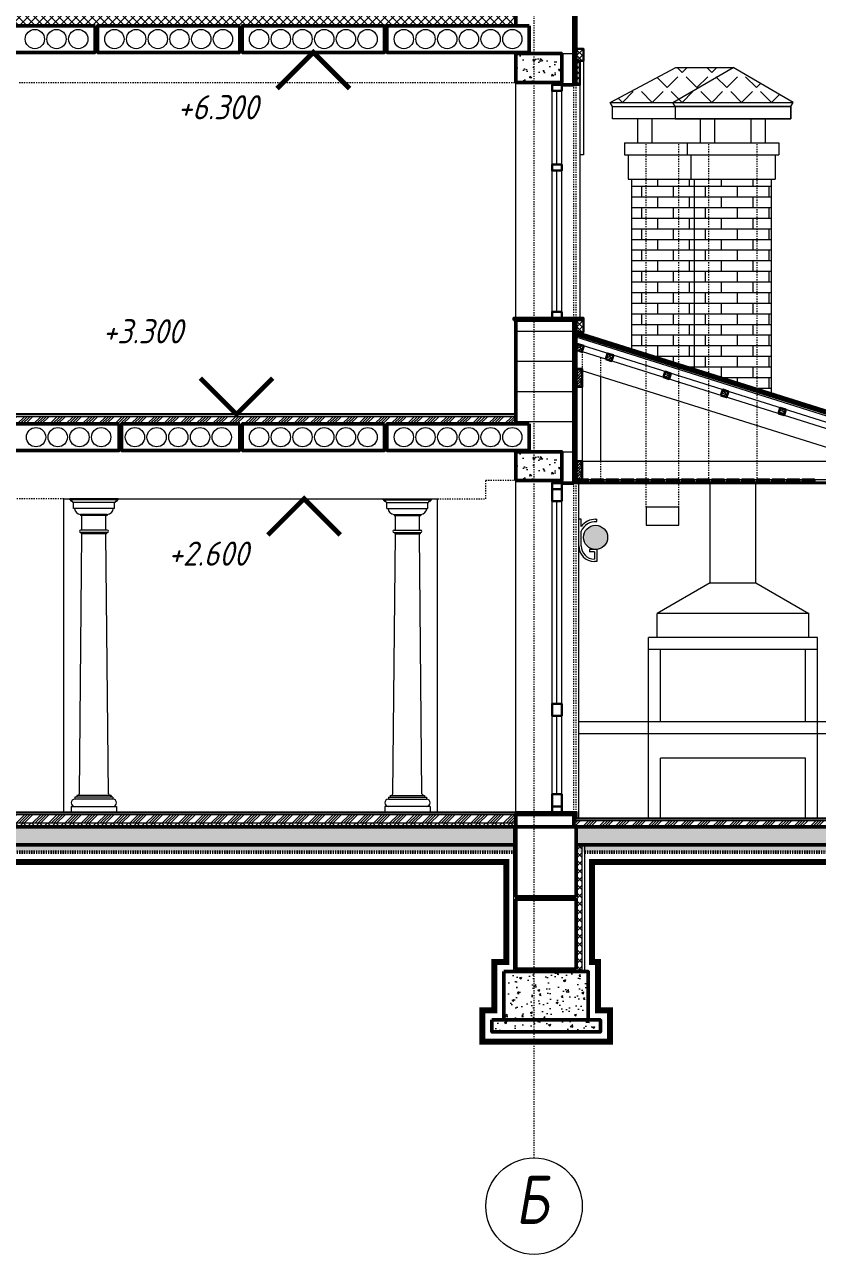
# Model space of a CAD drawing. Header units: millimetres. Extents: x 54 to 1314, y 20 to 614.
# Drawn here: x 1100.2 to 1166, y 118.2 to 220.1 of the extents above; entities that cross this region are included whole.
import ezdxf

# ---------------------------------------------------------------- set-up
doc = ezdxf.new("R2010")
doc.units = ezdxf.units.MM
for name, pattern in [('ACAD_ISO02W100', [15, 12, -3]), ('CENTER2', [1.125, 0.75, -0.125, 0.125, -0.125]), ('DASHED2', [0.375, 0.25, -0.125]), ('HIDDEN', [0.375, 0.25, -0.125])]:
    doc.linetypes.add(name, pattern=pattern)
for name, color, linetype, lineweight in [('A_ПЕРЕГОР', 213, 'Continuous', 40), ('A_СТЕНЫ', 13, 'Continuous', 50), ('A_УТЕП-ЛЬ', 41, 'Continuous', 15), ('A_ФАСАД', 30, 'Continuous', 15), ('А_ВЫСОТН.ОТМЕТКИ', 161, 'Continuous', 20), ('А_ДЕРЕВО', 43, 'Continuous', 30), ('А_КИРПИЧ ОБЛИЦ.', 250, 'Continuous', 30), ('А_КОНСТР.БЕТОН', 6, 'Continuous', 50), ('А_МЕТАЛ.ОГРАЖД.', 102, 'Continuous', 18), ('А_МОНОЛИТНЫЙ Ж.Б.', 5, 'Continuous', 50), ('А_МОНОЛИТНЫЙ Ж.Б. ШТРИХ.', 173, 'Continuous', 5), ('А_НЕВИДИМЫЕ', 8, 'ACAD_ISO02W100', 9), ('А_ОБЛИЦОВКА КАМЕНЬ', 211, 'Continuous', 20), ('А_ОК.ПЕРЕПЛЕТ', 4, 'Continuous', 30), ('А_ОКНА', 4, 'Continuous', 13), ('А_ПЕРВЫЙ ПЛАН', 102, 'Continuous', 15), ('А_ПОЛЫ', 181, 'Continuous', 20), ('А_СТЕНЫ ГАЗОБЕТОН', 5, 'Continuous', 50), ('А_Ц.П.СТЯЖКА ШТРИХ.', 181, 'Continuous', 5), ('А_ШТУКАТУРКА ИНТЕРЪЕР', 7, 'Continuous', 5), ('А_ШТУКАТУРКА ФАСАД', 7, 'Continuous', 15), ('ОСИ', 40, 'CENTER2', 18), ('ШТРИХОВКА', 93, 'Continuous', 9)]:
    doc.layers.add(name, color=color, linetype=linetype, lineweight=lineweight)
doc.styles.add('ROMANS', font='romans.shx', dxfattribs={"width": 0.8, "oblique": 15})

# ---------------------------------------------------------------- blocks, each defined once
blk = doc.blocks.new('фонарь')
at = {"layer": 'A_УТЕП-ЛЬ'}
h = blk.add_hatch(color=256, dxfattribs=at)
h.set_gradient(color1=(121, 173, 175), one_color=1, tint=1, name='SPHERICAL')
h.paths.add_polyline_path([(5073.12, -9659.79, 1), (5071.12, -9659.79, 1)])
at = {"layer": 'А_МЕТАЛ.ОГРАЖД.', "lineweight": 13, "ltscale": 100}
for p, q in [((5070.92, -9658.29), (5070.72, -9658.29)), ((5070.72, -9660.49), (5070.72, -9658.29)), ((5070.92, -9658.89), (5070.92, -9658.29)), ((5072.12, -9658.29), (5072.22, -9658.29)), ((5072.22, -9658.49), (5072.22, -9658.29)), ((5070.92, -9660.49), (5070.92, -9659.29)), ((5071.62, -9660.79), (5071.62, -9660.99)), ((5072.22, -9660.79), (5071.62, -9660.79)), ((5072.02, -9660.99), (5071.62, -9660.99)), ((5072.02, -9660.99), (5072.02, -9661.59)), ((5072.22, -9660.79), (5072.22, -9661.79)), ((5072.22, -9661.79), (5072.02, -9661.79))]:
    blk.add_line(p, q, dxfattribs=at)
for centre, radius, start, end in [((5072.12, -9659.79), 1.5, 90, 143.1301), ((5072.12, -9659.79), 1.3, 85.5883, 157.3801), ((5072.02, -9660.49), 1.3, 180, 270), ((5072.02, -9660.49), 1.1, 180, 270)]:
    blk.add_arc(centre, radius, start, end, dxfattribs=at)
at = {"layer": 'А_ОКНА'}
blk.add_circle((5072.12, -9659.79), 1, dxfattribs=at)

msp = doc.modelspace()

# ---------------------------------------------------------------- hatches: boundary and pattern name
at = {"layer": 'A_УТЕП-ЛЬ', "lineweight": 5}
h = msp.add_hatch(dxfattribs=at)
h.set_pattern_fill('ANSI37', color=256, scale=0.15, style=0)
h.set_pattern_definition([(135, (1180.5741, 220.02), (0.3367596, 0.3367596), []), (45, (1180.5741, 220.02), (0.3367596, -0.3367596), [])])
h.paths.add_polyline_path([(1140.955, 220.02), (1140.955, 222.02), (1023.355, 222.02), (1023.355, 220.02)])
h = msp.add_hatch(dxfattribs=at)
h.set_pattern_fill('ANSI37', color=256, scale=0.1, style=0)
h.set_pattern_definition([(45, (1172.04646, 217.12002), (-0.2245064, 0.2245064), []), (135, (1172.04646, 217.12002), (-0.2245064, -0.2245064), [])])
h.paths.add_polyline_path([(1145.955, 218.12), (1146.555, 218.12), (1146.555, 217.12), (1145.955, 217.12)])
h = msp.add_hatch(dxfattribs=at)
h.set_pattern_fill('ANSI37', color=256, scale=0.1, style=0)
h.set_pattern_definition([(45, (1171.74646, 216.12002), (-0.2245064, 0.2245064), []), (135, (1171.74646, 216.12002), (-0.2245064, -0.2245064), [])])
h.paths.add_polyline_path([(1145.955, 217.12), (1146.255, 217.12), (1146.255, 215.12), (1145.955, 215.12)])
h = msp.add_hatch(dxfattribs=at)
h.set_pattern_fill('ANSI37', color=256, scale=0.1, style=0)
h.set_pattern_definition([(45, (1172.04646, 194.62), (-0.2245064, 0.2245064), []), (135, (1172.04646, 194.62), (-0.2245064, -0.2245064), [])])
h.paths.add_polyline_path([(1145.955, 195.62), (1146.555, 195.62), (1146.555, 194.62), (1145.955, 194.62)])
h = msp.add_hatch(dxfattribs=at)
h.set_pattern_fill('ANSI37', color=256, scale=0.15, style=0)
h.set_pattern_definition([(135, (1180.5741, 153.62), (0.3367596, 0.3367596), []), (45, (1180.5741, 153.62), (0.3367596, -0.3367596), [])])
h.paths.add_polyline_path([(1140.955, 153.62), (1140.955, 153.92), (1023.355, 153.92), (1023.355, 153.62)])
at = {"layer": 'A_УТЕП-ЛЬ', "lineweight": 9}
h = msp.add_hatch(dxfattribs=at)
h.set_pattern_fill('ANSI37', color=256, scale=0.15, style=0)
h.set_pattern_definition([(45, (-3688.94063, 4620.0905), (-0.336759605, 0.336759605), []), (135, (-3688.94063, 4620.0905), (-0.336759605, -0.336759605), [])])
h.paths.add_polyline_path([(1146.455, 152.12), (1145.955, 152.12), (1145.955, 141.62), (1146.455, 141.62)])
at = {"layer": 'А_ДЕРЕВО', "lineweight": 5, "ltscale": 100}
h = msp.add_hatch(dxfattribs=at)
h.set_pattern_fill('ANSI38', color=256, scale=0.05, angle=342.54659, style=0)
h.set_pattern_definition([(27.546586, (672.5703, 282.56049), (-0.07341706, 0.14075332), []), (117.546586, (672.5703, 282.56049), (-0.287587444, 0.208089583), [0.396875, -0.238125])])
h.paths.add_polyline_path([(1146.105, 193.633), (1146.582, 193.483), (1146.432, 193.006), (1145.955, 193.156)])
h = msp.add_hatch(dxfattribs=at)
h.set_pattern_fill('ANSI38', color=256, scale=0.05, angle=342.54659, style=0)
h.set_pattern_definition([(27.546586, (675.02459, 281.78885), (-0.07341706, 0.14075332), []), (117.546586, (675.02459, 281.78885), (-0.287587444, 0.208089583), [0.396875, -0.238125])])
h.paths.add_polyline_path([(1148.559, 192.861), (1149.036, 192.711), (1148.886, 192.234), (1148.409, 192.384)])
h = msp.add_hatch(dxfattribs=at)
h.set_pattern_fill('ANSI38', color=256, scale=0.05, style=0)
h.set_pattern_definition([(45, (1173.6464, 189.58353), (-0.1122532, 0.1122532), []), (135, (1173.6464, 189.58353), (-0.3367596, 0.1122532), [0.396875, -0.238125])])
h.paths.add_polyline_path([(1145.955, 191.584), (1146.455, 191.584), (1146.455, 190.084), (1145.955, 190.084)])
h = msp.add_hatch(dxfattribs=at)
h.set_pattern_fill('ANSI38', color=256, scale=0.05, angle=342.54659, style=0)
h.set_pattern_definition([(27.546586, (670.14399, 280.70268), (-0.07341706, 0.14075332), []), (117.546586, (670.14399, 280.70268), (-0.287587444, 0.208089583), [0.396875, -0.238125])])
h.paths.add_polyline_path([(1153.329, 191.362), (1153.806, 191.212), (1153.656, 190.735), (1153.179, 190.885)])
h = msp.add_hatch(dxfattribs=at)
h.set_pattern_fill('ANSI38', color=256, scale=0.05, angle=342.54659, style=0)
h.set_pattern_definition([(27.546586, (684.5642, 278.78954), (-0.07341706, 0.14075332), []), (117.546586, (684.5642, 278.78954), (-0.287587444, 0.208089583), [0.396875, -0.238125])])
h.paths.add_polyline_path([(1158.099, 189.862), (1158.576, 189.712), (1158.426, 189.235), (1157.949, 189.385)])
h = msp.add_hatch(dxfattribs=at)
h.set_pattern_fill('ANSI38', color=256, scale=0.05, angle=342.54659, style=0)
h.set_pattern_definition([(27.546586, (679.6836, 277.70338), (-0.07341706, 0.14075332), []), (117.546586, (679.6836, 277.70338), (-0.287587444, 0.208089583), [0.396875, -0.238125])])
h.paths.add_polyline_path([(1162.869, 188.362), (1163.346, 188.212), (1163.196, 187.735), (1162.719, 187.885)])
h = msp.add_hatch(dxfattribs=at)
h.set_pattern_fill('ANSI38', color=256, scale=0.05, style=0)
h.set_pattern_definition([(45, (1173.6464, 181.92001), (-0.1122532, 0.1122532), []), (135, (1173.6464, 181.92001), (-0.3367596, 0.1122532), [0.396875, -0.238125])])
h.paths.add_polyline_path([(1145.955, 183.92), (1146.455, 183.92), (1146.455, 182.42), (1145.955, 182.42)])
h = msp.add_hatch(dxfattribs=at)
h.set_pattern_fill('ANSI38', color=256, scale=0.05, style=0)
h.set_pattern_definition([(45, (1139.24986, 138.27001), (-0.1122532, 0.1122532), []), (135, (1139.24986, 138.27001), (-0.3367596, 0.1122532), [0.396875, -0.238125])])
h.paths.add_polyline_path([(1146.955, 182.42), (1145.955, 182.42), (1145.955, 182.22), (1146.955, 182.22)])
h = msp.add_hatch(dxfattribs=at)
h.set_pattern_fill('ANSI38', color=256, scale=0.05, style=0)
h.set_pattern_definition([(45, (1140.4999, 138.27001), (-0.1122532, 0.1122532), []), (135, (1140.4999, 138.27001), (-0.3367596, 0.1122532), [0.396875, -0.238125])])
h.paths.add_polyline_path([(1148.205, 182.42), (1147.205, 182.42), (1147.205, 182.22), (1148.205, 182.22)])
h = msp.add_hatch(dxfattribs=at)
h.set_pattern_fill('ANSI38', color=256, scale=0.05, style=0)
h.set_pattern_definition([(45, (1139.24986, 138.27001), (-0.1122532, 0.1122532), []), (135, (1139.24986, 138.27001), (-0.3367596, 0.1122532), [0.396875, -0.238125])])
h.paths.add_polyline_path([(1149.455, 182.42), (1148.455, 182.42), (1148.455, 182.22), (1149.455, 182.22)])
h = msp.add_hatch(dxfattribs=at)
h.set_pattern_fill('ANSI38', color=256, scale=0.05, style=0)
h.set_pattern_definition([(45, (1137.99981, 138.27001), (-0.1122532, 0.1122532), []), (135, (1137.99981, 138.27001), (-0.3367596, 0.1122532), [0.396875, -0.238125])])
h.paths.add_polyline_path([(1150.705, 182.42), (1149.705, 182.42), (1149.705, 182.22), (1150.705, 182.22)])
h = msp.add_hatch(dxfattribs=at)
h.set_pattern_fill('ANSI38', color=256, scale=0.05, style=0)
h.set_pattern_definition([(45, (1136.74977, 138.27001), (-0.1122532, 0.1122532), []), (135, (1136.74977, 138.27001), (-0.3367596, 0.1122532), [0.396875, -0.238125])])
h.paths.add_polyline_path([(1151.955, 182.42), (1150.955, 182.42), (1150.955, 182.22), (1151.955, 182.22)])
h = msp.add_hatch(dxfattribs=at)
h.set_pattern_fill('ANSI38', color=256, scale=0.05, style=0)
h.set_pattern_definition([(45, (1135.49972, 138.27001), (-0.1122532, 0.1122532), []), (135, (1135.49972, 138.27001), (-0.3367596, 0.1122532), [0.396875, -0.238125])])
h.paths.add_polyline_path([(1153.205, 182.42), (1152.205, 182.42), (1152.205, 182.22), (1153.205, 182.22)])
h = msp.add_hatch(dxfattribs=at)
h.set_pattern_fill('ANSI38', color=256, scale=0.05, style=0)
h.set_pattern_definition([(45, (1134.24968, 138.27001), (-0.1122532, 0.1122532), []), (135, (1134.24968, 138.27001), (-0.3367596, 0.1122532), [0.396875, -0.238125])])
h.paths.add_polyline_path([(1154.455, 182.42), (1153.455, 182.42), (1153.455, 182.22), (1154.455, 182.22)])
h = msp.add_hatch(dxfattribs=at)
h.set_pattern_fill('ANSI38', color=256, scale=0.05, style=0)
h.set_pattern_definition([(45, (1132.99964, 138.27001), (-0.1122532, 0.1122532), []), (135, (1132.99964, 138.27001), (-0.3367596, 0.1122532), [0.396875, -0.238125])])
h.paths.add_polyline_path([(1155.705, 182.42), (1154.705, 182.42), (1154.705, 182.22), (1155.705, 182.22)])
h = msp.add_hatch(dxfattribs=at)
h.set_pattern_fill('ANSI38', color=256, scale=0.05, style=0)
h.set_pattern_definition([(45, (1131.7496, 138.27001), (-0.1122532, 0.1122532), []), (135, (1131.7496, 138.27001), (-0.3367596, 0.1122532), [0.396875, -0.238125])])
h.paths.add_polyline_path([(1156.956, 182.42), (1155.956, 182.42), (1155.956, 182.22), (1156.956, 182.22)])
h = msp.add_hatch(dxfattribs=at)
h.set_pattern_fill('ANSI38', color=256, scale=0.05, style=0)
h.set_pattern_definition([(45, (1130.49955, 138.27001), (-0.1122532, 0.1122532), []), (135, (1130.49955, 138.27001), (-0.3367596, 0.1122532), [0.396875, -0.238125])])
h.paths.add_polyline_path([(1158.206, 182.42), (1157.206, 182.42), (1157.206, 182.22), (1158.206, 182.22)])
h = msp.add_hatch(dxfattribs=at)
h.set_pattern_fill('ANSI38', color=256, scale=0.05, style=0)
h.set_pattern_definition([(45, (1129.2495, 138.27001), (-0.1122532, 0.1122532), []), (135, (1129.2495, 138.27001), (-0.3367596, 0.1122532), [0.396875, -0.238125])])
h.paths.add_polyline_path([(1159.456, 182.42), (1158.456, 182.42), (1158.456, 182.22), (1159.456, 182.22)])
h = msp.add_hatch(dxfattribs=at)
h.set_pattern_fill('ANSI38', color=256, scale=0.05, style=0)
h.set_pattern_definition([(45, (1127.99946, 138.27001), (-0.1122532, 0.1122532), []), (135, (1127.99946, 138.27001), (-0.3367596, 0.1122532), [0.396875, -0.238125])])
h.paths.add_polyline_path([(1160.706, 182.42), (1159.706, 182.42), (1159.706, 182.22), (1160.706, 182.22)])
h = msp.add_hatch(dxfattribs=at)
h.set_pattern_fill('ANSI38', color=256, scale=0.05, style=0)
h.set_pattern_definition([(45, (1126.74942, 138.27001), (-0.1122532, 0.1122532), []), (135, (1126.74942, 138.27001), (-0.3367596, 0.1122532), [0.396875, -0.238125])])
h.paths.add_polyline_path([(1161.956, 182.42), (1160.956, 182.42), (1160.956, 182.22), (1161.956, 182.22)])
h = msp.add_hatch(dxfattribs=at)
h.set_pattern_fill('ANSI38', color=256, scale=0.05, style=0)
h.set_pattern_definition([(45, (1125.49938, 138.27001), (-0.1122532, 0.1122532), []), (135, (1125.49938, 138.27001), (-0.3367596, 0.1122532), [0.396875, -0.238125])])
h.paths.add_polyline_path([(1163.206, 182.42), (1162.206, 182.42), (1162.206, 182.22), (1163.206, 182.22)])
h = msp.add_hatch(dxfattribs=at)
h.set_pattern_fill('ANSI38', color=256, scale=0.05, style=0)
h.set_pattern_definition([(45, (1124.24933, 138.27001), (-0.1122532, 0.1122532), []), (135, (1124.24933, 138.27001), (-0.3367596, 0.1122532), [0.396875, -0.238125])])
h.paths.add_polyline_path([(1164.456, 182.42), (1163.456, 182.42), (1163.456, 182.22), (1164.456, 182.22)])
h = msp.add_hatch(dxfattribs=at)
h.set_pattern_fill('ANSI38', color=256, scale=0.05, style=0)
h.set_pattern_definition([(45, (1122.99929, 138.27001), (-0.1122532, 0.1122532), []), (135, (1122.99929, 138.27001), (-0.3367596, 0.1122532), [0.396875, -0.238125])])
h.paths.add_polyline_path([(1165.706, 182.42), (1164.706, 182.42), (1164.706, 182.22), (1165.706, 182.22)])
at = {"layer": 'А_КИРПИЧ ОБЛИЦ.', "lineweight": 9}
h = msp.add_hatch(dxfattribs=at)
h.set_pattern_fill('AR-BRSTD', color=41, scale=0.013, style=0)
h.set_pattern_definition([(0, (-265.8296, 190.871), (0, 0.8806434), []), (90, (-265.8296, 190.871), (-1.3208, 0.8806434), [0.8806434, -0.8806434])])
h.paths.add_polyline_path([(1150.555, 193.174), (1162.155, 189.527), (1162.155, 207.32), (1150.555, 207.32)])
at = {"layer": 'А_МОНОЛИТНЫЙ Ж.Б. ШТРИХ.', "ltscale": 100}
h = msp.add_hatch(dxfattribs=at)
h.set_pattern_fill('AR-CONC', color=256, scale=0.01)
h.set_pattern_definition([(130, (1145.5551, 214.12), (-1.82185, -0.1594), [0.1905, -2.0955]), (185, (1145.5551, 214.12), (0.3524, 1.91057), [0.1524, -1.6764]), (79.55, (1145.4033, 214.1067), (-1.4694, 1.75117), [0.1619, -1.7809]), (133.816, (1145.5551, 214.628), (-2.7108, -0.4204), [0.28575, -3.14325]), (83.364, (1145.3292, 214.593), (-2.374, 2.4743), [0.24285, -2.67135]), (188.816, (1145.5551, 214.628), (-2.374, 2.4743), [0.2286, -2.5146]), (159, (1145.3011, 214.501), (-1.51615, -1.02266), [0.1905, -2.0955]), (214, (1145.3011, 214.501), (-0.618, 1.8419), [0.1524, -1.6764]), (108.55, (1145.1748, 214.4158), (-2.13416, 0.8192), [0.1619, -1.7809]), (142.5, (1145.55515, 214.12), (-0.030886, 0.84555), [0, -1.65608, 0, -1.7018, 0, -1.68275]), (172.5, (1145.55515, 214.12), (-0.6682, 1.0018), [0, -0.97028, 0, -1.61798, 0, -0.64135]), (212.5, (1146.1216, 214.12), (-1.355906, -0.05729), [0, -0.635, 0, -1.9812, 0, -2.6289]), (222.5, (1146.3756, 214.12), (-1.4813, 0.25426), [0, -0.8255, 0, -1.31572, 0, -1.8669])])
h.paths.add_polyline_path([(1140.955, 215.32), (1140.955, 217.72), (1144.755, 217.72), (1144.755, 215.32)])
h = msp.add_hatch(dxfattribs=at)
h.set_pattern_fill('AR-CONC', color=256, scale=0.01)
h.set_pattern_definition([(130, (1145.5551, 181.12), (-1.82185, -0.1594), [0.1905, -2.0955]), (185, (1145.5551, 181.12), (0.3524, 1.91057), [0.1524, -1.6764]), (79.55, (1145.4033, 181.1067), (-1.4694, 1.75117), [0.1619, -1.7809]), (133.816, (1145.5551, 181.628), (-2.7108, -0.4204), [0.28575, -3.14325]), (83.364, (1145.3292, 181.593), (-2.374, 2.4743), [0.24285, -2.67135]), (188.816, (1145.5551, 181.628), (-2.374, 2.4743), [0.2286, -2.5146]), (159, (1145.3011, 181.501), (-1.51615, -1.02266), [0.1905, -2.0955]), (214, (1145.3011, 181.501), (-0.618, 1.8419), [0.1524, -1.6764]), (108.55, (1145.1748, 181.4158), (-2.13416, 0.8192), [0.1619, -1.7809]), (142.5, (1145.55515, 181.12), (-0.030886, 0.84555), [0, -1.65608, 0, -1.7018, 0, -1.68275]), (172.5, (1145.55515, 181.12), (-0.6682, 1.0018), [0, -0.97028, 0, -1.61798, 0, -0.64135]), (212.5, (1146.1216, 181.12), (-1.355906, -0.05729), [0, -0.635, 0, -1.9812, 0, -2.6289]), (222.5, (1146.3756, 181.12), (-1.4813, 0.25426), [0, -0.8255, 0, -1.31572, 0, -1.8669])])
h.paths.add_polyline_path([(1140.955, 182.32), (1140.955, 184.72), (1144.755, 184.72), (1144.755, 182.32)])
h = msp.add_hatch(dxfattribs=at)
h.set_pattern_fill('AR-CONC', color=256, scale=0.01)
h.set_pattern_definition([(130, (1027.9551, 150.02), (-1.821847, -0.15939), [0.1905, -2.0955]), (185, (1027.9551, 150.02), (0.352428, 1.910566), [0.1524, -1.6764]), (79.549, (1027.8033, 150.0067), (-1.469425, 1.751167), [0.1619, -1.7809]), (133.8158, (1027.9551, 150.528), (-2.71079, -0.420423), [0.28575, -3.14325]), (83.3644, (1027.7292, 150.493), (-2.37404, 2.474256), [0.24285, -2.67135]), (188.816, (1027.9551, 150.528), (-2.374046, 2.47425), [0.2286, -2.5146]), (159, (1027.7011, 150.401), (-1.516149, -1.022655), [0.1905, -2.0955]), (214, (1027.7011, 150.401), (-0.61802, 1.84188), [0.1524, -1.6764]), (108.5486, (1027.5748, 150.3158), (-2.134165, 0.819229), [0.1619, -1.7809]), (142.5, (1027.95515, 150.02), (-0.030886, 0.8455504), [0, -1.65608, 0, -1.7018, 0, -1.68275]), (172.5, (1027.95515, 150.02), (-0.6681966, 1.001806), [0, -0.97028, 0, -1.61798, 0, -0.64135]), (212.5, (1028.5216, 150.02), (-1.355906, -0.0572874), [0, -0.635, 0, -1.9812, 0, -2.6289]), (222.5, (1028.7756, 150.02), (-1.481292, 0.254265), [0, -0.8255, 0, -1.31572, 0, -1.8669])])
h.paths.add_polyline_path([(1023.355, 151.52), (1023.355, 153.62), (1140.955, 153.62), (1140.955, 151.52)])
h = msp.add_hatch(dxfattribs=at)
h.set_pattern_fill('AR-CONC', color=256, scale=0.01)
h.set_pattern_definition([(130, (1188.9529, 147.52), (-1.821847, -0.15939), [0.1905, -2.0955]), (185, (1188.953, 147.52), (0.35243, 1.91057), [0.1524, -1.6764]), (79.549, (1188.8011, 147.5067), (-1.469425, 1.75117), [0.1619, -1.7809]), (133.816, (1188.953, 148.028), (-2.71079, -0.42042), [0.28575, -3.14325]), (83.3644, (1188.727, 147.993), (-2.37404, 2.47426), [0.24285, -2.67135]), (188.816, (1188.953, 148.028), (-2.37405, 2.47425), [0.2286, -2.5146]), (159, (1188.6989, 147.901), (-1.51615, -1.022655), [0.1905, -2.0955]), (214, (1188.699, 147.901), (-0.61802, 1.84188), [0.1524, -1.6764]), (108.5486, (1188.5726, 147.8158), (-2.134165, 0.81923), [0.1619, -1.7809]), (142.5, (1188.9529, 147.52), (-0.030886, 0.84555), [0, -1.65608, 0, -1.7018, 0, -1.68275]), (172.5, (1188.9529, 147.52), (-0.668197, 1.001806), [0, -0.97028, 0, -1.61798, 0, -0.64135]), (212.5, (1189.51934, 147.52), (-1.355906, -0.057287), [0, -0.635, 0, -1.9812, 0, -2.6289]), (222.5, (1189.7733, 147.52), (-1.481292, 0.254265), [0, -0.8255, 0, -1.31572, 0, -1.8669])])
h.paths.add_polyline_path([(1173.955, 153.62), (1173.955, 152.12), (1179.753, 152.12), (1184.753, 149.62), (1184.753, 146.12), (1187.753, 146.12), (1187.753, 151.12), (1184.753, 151.12), (1184.753, 152.62), (1181.753, 152.62), (1181.753, 153.62)])
h.paths.add_polyline_path([(1169.955, 151.52), (1169.955, 153.62), (1145.955, 153.62), (1145.955, 151.52)])
at = {"layer": 'А_МОНОЛИТНЫЙ Ж.Б. ШТРИХ.'}
h = msp.add_hatch(dxfattribs=at)
h.set_pattern_fill('AR-CONC,I', color=256, scale=0.01, style=0)
h.set_pattern_definition([(50, (-5933.4748, 10807.8207), (1.82184669, -0.15939086), [0.1905, -2.0955]), (355, (-5933.4748, 10807.8207), (-0.35243421, 1.91056845), [0.1524, -1.67640584]), (100.451445, (-5933.323, 10807.8074), (1.46941247, 1.75117752), [0.1619001, -1.78090245]), (46.1842, (-5933.4748, 10808.3287), (2.7107904, -0.42042328), [0.28575, -3.14325]), (96.635558, (-5933.2489, 10808.2936), (2.37404134, 2.47426125), [0.24285023, -2.6713561]), (351.18415, (-5933.4748, 10808.3287), (2.37404134, 2.47426125), [0.2285997, -2.5145973]), (21, (-5933.2208, 10808.2017), (1.51614391, -1.02265198), [0.1905, -2.0955]), (326, (-5933.2208, 10808.2017), (0.61802028, 1.84187966), [0.1524, -1.6764]), (71.451445, (-5933.0944, 10808.1165), (2.1341642, 0.8192277), [0.1619001, -1.78089938]), (37.5, (-5933.47476, 10807.8207), (0.030886033, 0.84555039), [0, -1.65608, 0, -1.7018, 0, -1.68275]), (7.5, (-5933.4748, 10807.8207), (0.668196625, 1.00180575), [0, -0.97028, 0, -1.61798, 0, -0.64135]), (327.5, (-5934.0412, 10807.8207), (1.35590595, -0.05728744), [0, -0.635, 0, -1.9812, 0, -2.6289]), (317.5, (-5934.2952, 10807.8207), (1.48129181, 0.25426491), [0, -0.8255, 0, -1.31572, 0, -1.8669])])
h.paths.add_polyline_path([(1146.955, 137.62), (1146.955, 141.62), (1139.955, 141.62), (1139.955, 137.62)])
h.paths.add_polyline_path([(1138.955, 137.62), (1138.955, 136.62), (1147.955, 136.62), (1147.955, 137.62)])
at = {"layer": 'А_Ц.П.СТЯЖКА ШТРИХ.', "ltscale": 100}
h = msp.add_hatch(dxfattribs=at)
h.set_pattern_fill('ANSI34,_O', color=256, scale=0.05)
h.set_pattern_definition([(45, (635.9132, 1007.0643), (-0.6735192, 0.6735192), []), (45, (636.1377, 1007.0643), (-0.6735192, 0.6735192), []), (45, (636.3623, 1007.0643), (-0.6735192, 0.6735192), []), (45, (636.5868, 1007.0643), (-0.6735192, 0.6735192), [])])
h.paths.add_polyline_path([(1140.955, 187.02), (1140.955, 187.62), (1023.355, 187.62), (1023.355, 187.02)])
h = msp.add_hatch(dxfattribs=at)
h.set_pattern_fill('ANSI34,_O', color=256, scale=0.05)
h.set_pattern_definition([(45, (635.9132, 974.0643), (-0.6735192, 0.6735192), []), (45, (636.1377, 974.0643), (-0.6735192, 0.6735192), []), (45, (636.3622, 974.0643), (-0.6735192, 0.6735192), []), (45, (636.5868, 974.0643), (-0.6735192, 0.6735192), [])])
h.paths.add_polyline_path([(1140.955, 153.92), (1140.955, 154.62), (1023.355, 154.62), (1023.355, 153.92)])
h = msp.add_hatch(dxfattribs=at)
h.set_pattern_fill('ANSI34,_O', color=256, scale=0.05)
h.set_pattern_definition([(45, (758.3132, 973.7643), (-0.6735192, 0.6735192), []), (45, (758.5377, 973.7643), (-0.6735192, 0.6735192), []), (45, (758.7623, 973.7643), (-0.6735192, 0.6735192), []), (45, (758.9868, 973.7643), (-0.6735192, 0.6735192), [])])
h.paths.add_polyline_path([(1181.753, 153.62), (1181.753, 154.12), (1145.755, 154.12), (1145.755, 153.62)])
at = {"layer": 'ШТРИХОВКА', "lineweight": 5, "ltscale": 100}
h = msp.add_hatch(dxfattribs=at)
h.set_pattern_fill('ANGLE', color=30, scale=0.25, angle=45, style=0)
h.set_pattern_definition([(45, (-275.154, 213.665), (-1.2347852, 1.2347852), [1.27, -0.47625]), (135, (-275.154, 213.665), (-1.2347852, -1.2347852), [1.27, -0.47625])])
h.paths.add_polyline_path([(1158.955, 216.551), (1154.227, 216.551), (1148.756, 213.665), (1163.954, 213.665)])

# ---------------------------------------------------------------- linework, layer by layer
at = {"layer": 'A_ПЕРЕГОР'}
for p, q in [((1145.955, 182.12), (1145.955, 195.62)), ((1178.254, 184.465), (1145.955, 194.62)), ((1178.153, 184.289), (1145.955, 194.412))]:
    msp.add_line(p, q, dxfattribs=at)
for points in [[(1145.755, 215.12), (1145.955, 215.12), (1145.955, 231.532), (1145.755, 231.532)], [(1145.955, 154.62), (1140.955, 154.62), (1140.955, 154.82), (1145.955, 154.82)], [(1145.76, 154.32), (1145.955, 154.32), (1145.955, 154.62), (1145.76, 154.62)]]:
    msp.add_lwpolyline(points, close=True, dxfattribs=at)
at = {"layer": 'A_СТЕНЫ', "ltscale": 100, "const_width": 0.5}
msp.add_lwpolyline([(1169.155, 150.72), (1147.255, 150.72), (1147.255, 142.42), (1147.755, 142.42), (1147.755, 138.42), (1148.755, 138.42), (1148.755, 135.82), (1138.155, 135.82), (1138.155, 138.42), (1139.155, 138.42), (1139.155, 142.42), (1140.155, 142.42), (1140.155, 150.72), (1024.155, 150.72)], dxfattribs=at)
at = {"layer": 'A_УТЕП-ЛЬ', "lineweight": 9}
msp.add_line((1140.955, 153.92), (1023.355, 153.92), dxfattribs=at)
at = {"layer": 'A_УТЕП-ЛЬ', "linetype": 'DASHED2', "ltscale": 0.005, "const_width": 0.1}
msp.add_lwpolyline([(1146.655, 152.12), (1146.655, 141.72), (1140.755, 141.72), (1140.755, 153.62)], dxfattribs=at)
at = {"layer": 'A_УТЕП-ЛЬ', "lineweight": 9}
msp.add_lwpolyline([(1146.455, 141.62), (1146.455, 152.12)], dxfattribs=at)
at = {"layer": 'A_ФАСАД'}
for p, q in [((1150.555, 193.174), (1150.555, 207.32)), ((1155.755, 191.539), (1155.755, 207.32)), ((1162.155, 189.527), (1162.155, 207.32))]:
    msp.add_line(p, q, dxfattribs=at)
at = {"layer": 'А_ВЫСОТН.ОТМЕТКИ'}
for points in [[(1111.294, 211.391, 0, 0, 0), (1124.155, 211.391, 0, 0, 0), (1124.155, 217.82, 0.4, 0.4, 0), (1127.155, 214.82, 0.4, 0.4, 0), (1124.155, 217.82, 0.4, 0.4, 0), (1121.155, 214.82, 0.4, 0.4, 0)], [(1104.918, 192.82, 0, 0, 0), (1117.779, 192.82, 0, 0, 0), (1117.779, 187.82, 0.4, 0.4, 0), (1120.779, 190.82, 0.4, 0.4, 0), (1117.779, 187.82, 0.4, 0.4, 0), (1114.779, 190.82, 0.4, 0.4, 0)], [(1110.517, 174.391, 0, 0, 0), (1123.379, 174.391, 0, 0, 0), (1123.379, 180.82, 0.4, 0.4, 0), (1126.379, 177.82, 0.4, 0.4, 0), (1123.379, 180.82, 0.4, 0.4, 0), (1120.379, 177.82, 0.4, 0.4, 0)]]:
    msp.add_lwpolyline(points, format="xyseb", dxfattribs=at)
at = {"layer": 'А_ДЕРЕВО', "lineweight": 15, "ltscale": 100}
msp.add_line((1178.055, 184.112), (1145.955, 194.204), dxfattribs=at)
at = {"layer": 'А_ДЕРЕВО', "ltscale": 100}
for points in [[(1145.955, 193.156), (1146.432, 193.006), (1146.582, 193.483), (1146.105, 193.633)], [(1148.409, 192.384), (1148.886, 192.234), (1149.036, 192.711), (1148.559, 192.861)], [(1145.955, 191.584), (1146.455, 191.584), (1146.455, 190.084), (1145.955, 190.084)], [(1153.179, 190.885), (1153.656, 190.735), (1153.806, 191.212), (1153.329, 191.362)], [(1157.949, 189.385), (1158.426, 189.235), (1158.576, 189.712), (1158.099, 189.862)], [(1162.719, 187.885), (1163.196, 187.735), (1163.346, 188.212), (1162.869, 188.362)], [(1145.955, 183.92), (1146.455, 183.92), (1146.455, 182.42), (1145.955, 182.42)], [(1146.955, 182.22), (1145.955, 182.22), (1145.955, 182.42), (1146.955, 182.42)], [(1148.205, 182.22), (1147.205, 182.22), (1147.205, 182.42), (1148.205, 182.42)], [(1149.455, 182.22), (1148.455, 182.22), (1148.455, 182.42), (1149.455, 182.42)], [(1150.705, 182.22), (1149.705, 182.22), (1149.705, 182.42), (1150.705, 182.42)], [(1151.955, 182.22), (1150.955, 182.22), (1150.955, 182.42), (1151.955, 182.42)], [(1153.205, 182.22), (1152.205, 182.22), (1152.205, 182.42), (1153.205, 182.42)], [(1154.455, 182.22), (1153.455, 182.22), (1153.455, 182.42), (1154.455, 182.42)], [(1155.705, 182.22), (1154.705, 182.22), (1154.705, 182.42), (1155.705, 182.42)], [(1156.956, 182.22), (1155.956, 182.22), (1155.956, 182.42), (1156.956, 182.42)], [(1158.206, 182.22), (1157.206, 182.22), (1157.206, 182.42), (1158.206, 182.42)], [(1159.456, 182.22), (1158.456, 182.22), (1158.456, 182.42), (1159.456, 182.42)], [(1160.706, 182.22), (1159.706, 182.22), (1159.706, 182.42), (1160.706, 182.42)], [(1161.956, 182.22), (1160.956, 182.22), (1160.956, 182.42), (1161.956, 182.42)], [(1163.206, 182.22), (1162.206, 182.22), (1162.206, 182.42), (1163.206, 182.42)], [(1164.456, 182.22), (1163.456, 182.22), (1163.456, 182.42), (1164.456, 182.42)], [(1165.706, 182.22), (1164.706, 182.22), (1164.706, 182.42), (1165.706, 182.42)]]:
    msp.add_lwpolyline(points, close=True, dxfattribs=at)
at = {"layer": 'А_КИРПИЧ ОБЛИЦ.', "lineweight": 15}
for p, q in [((1151.055, 210.32), (1151.055, 212.32)), ((1152.255, 210.32), (1152.255, 212.32)), ((1156.255, 210.32), (1156.255, 212.32)), ((1157.455, 210.32), (1157.455, 212.32)), ((1160.455, 210.32), (1160.455, 212.32)), ((1161.655, 210.32), (1161.655, 212.32))]:
    msp.add_line(p, q, dxfattribs=at)
at = {"layer": 'А_КИРПИЧ ОБЛИЦ.', "color": 7}
for points in [[(1145.955, 217.12), (1146.555, 217.12), (1146.555, 218.12), (1145.955, 218.12)], [(1145.955, 215.12), (1146.255, 215.12), (1146.255, 217.12), (1145.955, 217.12)], [(1145.955, 194.62), (1146.555, 194.62), (1146.555, 195.62), (1145.955, 195.62)]]:
    msp.add_lwpolyline(points, close=True, dxfattribs=at)
at = {"layer": 'А_КОНСТР.БЕТОН', "color": 1, "ltscale": 5}
for p, q in [((1140.955, 153.62), (1023.355, 153.62)), ((1169.955, 153.62), (1145.955, 153.62)), ((1140.955, 152.12), (1023.355, 152.12)), ((1169.955, 152.12), (1145.955, 152.12))]:
    msp.add_line(p, q, dxfattribs=at)
at = {"layer": 'А_КОНСТР.БЕТОН', "color": 1, "linetype": 'HIDDEN', "ltscale": 0.01}
for p, q in [((1023.355, 151.52), (1140.955, 151.52)), ((1146.655, 151.52), (1169.955, 151.52))]:
    msp.add_line(p, q, dxfattribs=at)
at = {"layer": 'А_КОНСТР.БЕТОН', "ltscale": 5}
for points in [[(1106.055, 220.02), (1094.255, 220.02), (1094.255, 217.82), (1106.055, 217.82)], [(1118.055, 220.02), (1106.255, 220.02), (1106.255, 217.82), (1118.055, 217.82)], [(1130.055, 220.02), (1118.255, 220.02), (1118.255, 217.82), (1130.055, 217.82)], [(1142.055, 220.02), (1130.255, 220.02), (1130.255, 217.82), (1142.055, 217.82)], [(1108.055, 187.02), (1098.255, 187.02), (1098.255, 184.82), (1108.055, 184.82)], [(1118.055, 187.02), (1108.255, 187.02), (1108.255, 184.82), (1118.055, 184.82)], [(1130.055, 187.02), (1118.255, 187.02), (1118.255, 184.82), (1130.055, 184.82)], [(1142.055, 187.02), (1130.255, 187.02), (1130.255, 184.82), (1142.055, 184.82)], [(1145.955, 147.82), (1140.955, 147.82), (1140.955, 153.62), (1145.955, 153.62)], [(1145.955, 141.82), (1140.955, 141.82), (1140.955, 147.62), (1145.955, 147.62)]]:
    msp.add_lwpolyline(points, close=True, dxfattribs=at)
at = {"layer": 'А_КОНСТР.БЕТОН', "color": 1, "ltscale": 5}
for points in [[(1140.955, 215.32), (1144.755, 215.32), (1144.755, 217.72), (1140.955, 217.72)], [(1140.955, 182.32), (1144.755, 182.32), (1144.755, 184.72), (1140.955, 184.72)]]:
    msp.add_lwpolyline(points, close=True, dxfattribs=at)
at = {"layer": 'А_КОНСТР.БЕТОН', "lineweight": 15, "ltscale": 5}
for centre in [(1101.055, 218.92), (1102.855, 218.92), (1104.655, 218.92), (1107.655, 218.92), (1109.455, 218.92), (1111.255, 218.92), (1113.055, 218.92), (1114.855, 218.92), (1116.655, 218.92), (1119.655, 218.92), (1121.455, 218.92), (1123.255, 218.92), (1125.055, 218.92), (1126.855, 218.92), (1128.655, 218.92), (1131.655, 218.92), (1133.455, 218.92), (1135.255, 218.92), (1137.055, 218.92), (1138.855, 218.92), (1140.655, 218.92), (1101.155, 185.92), (1102.955, 185.92), (1104.755, 185.92), (1106.555, 185.92), (1109.355, 185.92), (1111.155, 185.92), (1112.955, 185.92), (1114.755, 185.92), (1116.555, 185.92), (1119.655, 185.92), (1121.455, 185.92), (1123.255, 185.92), (1125.055, 185.92), (1126.855, 185.92), (1128.655, 185.92), (1131.655, 185.92), (1133.455, 185.92), (1135.255, 185.92), (1137.055, 185.92), (1138.855, 185.92), (1140.655, 185.92)]:
    msp.add_circle(centre, 0.8, dxfattribs=at)
at = {"layer": 'А_МОНОЛИТНЫЙ Ж.Б.', "ltscale": 5}
for points in [[(1139.955, 141.62), (1146.955, 141.62), (1146.955, 137.62), (1139.955, 137.62)], [(1138.955, 137.62), (1147.955, 137.62), (1147.955, 136.62), (1138.955, 136.62)]]:
    msp.add_lwpolyline(points, close=True, dxfattribs=at)
at = {"layer": 'А_НЕВИДИМЫЕ', "ltscale": 0.0001}
for p, q in [((1099.755, 215.32), (1140.955, 215.32)), ((1145.755, 195.82), (1145.755, 215.12)), ((1145.955, 195.82), (1145.955, 215.12)), ((1151.755, 180.12), (1151.755, 210.32)), ((1154.455, 180.12), (1154.455, 210.32)), ((1156.955, 182.12), (1156.955, 210.32)), ((1160.955, 182.12), (1160.955, 210.32)), ((1146.455, 192.999), (1146.455, 191.426)), ((1147.955, 192.527), (1147.955, 190.955)), ((1147.955, 183.92), (1147.955, 182.42)), ((1140.955, 182.32), (1138.455, 182.32)), ((1138.455, 180.82), (1138.455, 182.32)), ((1145.755, 154.82), (1145.755, 182.12)), ((1145.955, 154.82), (1145.955, 182.12)), ((1103.455, 180.82), (1099.455, 180.82)), ((1134.455, 180.82), (1138.455, 180.82))]:
    msp.add_line(p, q, dxfattribs=at)
at = {"layer": 'А_НЕВИДИМЫЕ', "color": 2, "ltscale": 0.0001}
msp.add_line((1140.955, 154.82), (1023.355, 154.82), dxfattribs=at)
at = {"layer": 'А_ОБЛИЦОВКА КАМЕНЬ', "lineweight": 30}
for points in [[(1140.755, 195.62), (1143.955, 195.62), (1143.955, 195.82), (1140.755, 195.82)], [(1144.755, 195.62), (1146.555, 195.62), (1146.555, 195.82), (1144.755, 195.82)]]:
    msp.add_lwpolyline(points, close=True, dxfattribs=at)
at = {"layer": 'А_ОК.ПЕРЕПЛЕТ'}
for points in [[(1144.755, 215.12), (1143.955, 215.12), (1143.955, 214.62), (1144.755, 214.62)], [(1144.755, 208.52), (1143.955, 208.52), (1143.955, 208.02), (1144.755, 208.02)], [(1144.755, 196.32), (1143.955, 196.32), (1143.955, 195.82), (1144.755, 195.82)], [(1143.955, 181.62), (1144.755, 181.62), (1144.755, 182.12), (1143.955, 182.12)], [(1143.955, 180.62), (1144.755, 180.62), (1144.755, 181.62), (1143.955, 181.62)], [(1143.955, 162.82), (1144.755, 162.82), (1144.755, 163.82), (1143.955, 163.82)], [(1143.955, 155.32), (1144.755, 155.32), (1144.755, 156.32), (1143.955, 156.32)], [(1143.955, 154.82), (1144.755, 154.82), (1144.755, 155.32), (1143.955, 155.32)]]:
    msp.add_lwpolyline(points, close=True, dxfattribs=at)
at = {"layer": 'А_ОКНА'}
for p, q in [((1143.955, 195.82), (1143.955, 215.32)), ((1144.755, 195.82), (1144.755, 215.32)), ((1144.355, 208.52), (1144.355, 214.62)), ((1144.355, 196.32), (1144.355, 208.02)), ((1144.355, 195.82), (1144.355, 195.82)), ((1143.955, 154.62), (1143.955, 182.32)), ((1144.755, 154.62), (1144.755, 182.32)), ((1144.355, 163.82), (1144.355, 180.62)), ((1144.355, 156.32), (1144.355, 162.82))]:
    msp.add_line(p, q, dxfattribs=at)
at = {"layer": 'А_ПЕРВЫЙ ПЛАН', "ltscale": 100}
for p, q in [((1140.955, 195.82), (1140.955, 217.82)), ((1148.756, 213.665), (1154.227, 216.551)), ((1153.956, 213.665), (1158.955, 216.551)), ((1154.227, 216.551), (1158.955, 216.551)), ((1163.954, 213.665), (1158.955, 216.551)), ((1148.756, 213.665), (1163.954, 213.665)), ((1148.955, 213.32), (1148.756, 213.665)), ((1154.155, 213.32), (1153.956, 213.665)), ((1163.755, 213.32), (1163.954, 213.665)), ((1177.655, 183.713), (1145.955, 193.68)), ((1177.655, 183.189), (1145.955, 193.156)), ((1175.101, 182.42), (1146.455, 191.426)), ((1146.455, 191.426), (1146.455, 183.92)), ((1147.955, 190.955), (1147.955, 183.92)), ((1140.955, 154.82), (1140.955, 184.82)), ((1145.955, 183.92), (1170.33, 183.92)), ((1145.955, 182.42), (1177.655, 182.42)), ((1157.055, 173.86), (1157.055, 182.12)), ((1160.855, 173.86), (1160.855, 182.12)), ((1103.455, 154.82), (1103.455, 180.82)), ((1103.455, 180.82), (1134.455, 180.82)), ((1134.455, 154.82), (1134.455, 180.82)), ((1157.055, 173.86), (1152.655, 171.32)), ((1157.055, 173.86), (1160.855, 173.86)), ((1160.855, 173.86), (1165.255, 171.32)), ((1165.255, 171.32), (1152.655, 171.32)), ((1152.655, 169.32), (1152.655, 171.32)), ((1165.255, 169.32), (1165.255, 171.32)), ((1165.955, 169.32), (1151.955, 169.32)), ((1151.955, 154.32), (1151.955, 169.32)), ((1165.955, 154.32), (1165.955, 169.32)), ((1165.955, 168.32), (1151.955, 168.32)), ((1152.955, 162.32), (1152.955, 168.32)), ((1164.955, 162.32), (1164.955, 168.32)), ((1169.755, 162.32), (1146.155, 162.32)), ((1169.755, 161.32), (1146.155, 161.32)), ((1164.955, 159.32), (1152.955, 159.32)), ((1152.955, 154.32), (1152.955, 159.32)), ((1164.955, 154.32), (1164.955, 159.32))]:
    msp.add_line(p, q, dxfattribs=at)
msp.add_lwpolyline([(1151.755, 178.62), (1154.455, 178.62), (1154.455, 180.12), (1151.755, 180.12)], close=True, dxfattribs=at)
at = {"layer": 'А_ПОЛЫ', "lineweight": 30, "ltscale": 100}
for p, q in [((1140.955, 187.82), (1023.355, 187.82)), ((1140.955, 154.82), (1023.355, 154.82)), ((1181.953, 154.32), (1145.755, 154.32))]:
    msp.add_line(p, q, dxfattribs=at)
at = {"layer": 'А_ПОЛЫ', "ltscale": 100}
for p, q in [((1140.955, 187.62), (1023.355, 187.62)), ((1140.955, 154.62), (1023.355, 154.62)), ((1181.753, 154.12), (1145.755, 154.12))]:
    msp.add_line(p, q, dxfattribs=at)
at = {"layer": 'А_СТЕНЫ ГАЗОБЕТОН', "ltscale": 100}
for p, q in [((1140.955, 220.02), (1140.955, 236.336)), ((1145.755, 215.12), (1145.755, 236.336)), ((1145.755, 215.12), (1144.755, 215.12)), ((1140.955, 187.02), (1140.955, 195.62)), ((1145.755, 195.62), (1140.955, 195.62)), ((1145.755, 182.12), (1145.755, 195.62)), ((1145.755, 182.12), (1144.755, 182.12)), ((1140.955, 153.62), (1140.955, 154.62)), ((1145.755, 153.62), (1145.755, 154.62))]:
    msp.add_line(p, q, dxfattribs=at)
at = {"layer": 'А_СТЕНЫ ГАЗОБЕТОН', "lineweight": 9, "ltscale": 100}
for p, q in [((1144.755, 217.72), (1145.755, 217.72)), ((1140.955, 194.72), (1145.755, 194.72)), ((1140.955, 192.22), (1145.755, 192.22)), ((1140.955, 189.72), (1145.755, 189.72)), ((1140.955, 187.22), (1145.755, 187.22)), ((1144.755, 184.72), (1145.755, 184.72))]:
    msp.add_line(p, q, dxfattribs=at)
at = {"layer": 'А_ШТУКАТУРКА ИНТЕРЪЕР'}
for p, q in [((1107.955, 180.82), (1103.955, 180.82)), ((1103.955, 180.72), (1103.955, 180.82)), ((1107.955, 180.72), (1103.955, 180.72)), ((1107.706, 180.52), (1104.204, 180.52)), ((1104.255, 180.02), (1104.255, 180.52)), ((1107.655, 180.02), (1107.655, 180.52)), ((1107.955, 180.72), (1107.955, 180.82)), ((1129.955, 180.82), (1133.955, 180.82)), ((1129.955, 180.72), (1129.955, 180.82)), ((1129.955, 180.72), (1133.955, 180.72)), ((1130.204, 180.52), (1133.706, 180.52)), ((1130.255, 180.02), (1130.255, 180.52)), ((1133.655, 180.02), (1133.655, 180.52)), ((1133.955, 180.72), (1133.955, 180.82)), ((1107.655, 180.02), (1104.255, 180.02)), ((1104.855, 179.52), (1104.855, 179.42)), ((1107.055, 179.52), (1104.855, 179.52)), ((1107.055, 179.42), (1104.855, 179.42)), ((1104.955, 178.22), (1104.955, 179.42)), ((1106.955, 178.22), (1106.955, 179.42)), ((1107.055, 179.52), (1107.055, 179.42)), ((1130.255, 180.02), (1133.655, 180.02)), ((1130.855, 179.52), (1133.055, 179.52)), ((1130.855, 179.52), (1130.855, 179.42)), ((1130.855, 179.42), (1133.055, 179.42)), ((1130.955, 178.22), (1130.955, 179.42)), ((1132.955, 178.22), (1132.955, 179.42)), ((1133.055, 179.52), (1133.055, 179.42)), ((1104.755, 156.37), (1104.955, 177.87)), ((1107.055, 178.22), (1104.855, 178.22)), ((1107.055, 178.02), (1104.855, 178.02)), ((1104.905, 178.02), (1104.905, 177.92)), ((1107.005, 177.92), (1104.905, 177.92)), ((1107.155, 156.37), (1106.955, 177.87)), ((1107.005, 178.02), (1107.005, 177.92)), ((1130.755, 156.37), (1130.955, 177.87)), ((1130.855, 178.22), (1133.055, 178.22)), ((1130.855, 178.02), (1133.055, 178.02)), ((1130.905, 178.02), (1130.905, 177.92)), ((1130.905, 177.92), (1133.005, 177.92)), ((1133.155, 156.37), (1132.955, 177.87)), ((1133.005, 178.02), (1133.005, 177.92)), ((1107.534, 156.07), (1104.376, 156.07)), ((1104.376, 156.07), (1104.376, 155.92)), ((1107.384, 156.22), (1104.526, 156.22)), ((1104.526, 156.22), (1104.526, 156.07)), ((1104.596, 156.22), (1104.596, 156.22)), ((1104.918, 156.22), (1104.918, 156.22)), ((1105.561, 156.22), (1105.561, 156.22)), ((1105.829, 156.22), (1105.829, 156.22)), ((1106.081, 156.22), (1106.081, 156.22)), ((1106.35, 156.22), (1106.35, 156.22)), ((1106.993, 156.22), (1106.993, 156.22)), ((1107.314, 156.22), (1107.314, 156.22)), ((1107.384, 156.22), (1107.384, 156.07)), ((1107.534, 156.07), (1107.534, 155.92)), ((1130.376, 156.07), (1130.376, 155.92)), ((1130.376, 156.07), (1133.534, 156.07)), ((1130.526, 156.22), (1130.526, 156.07)), ((1130.526, 156.22), (1133.384, 156.22)), ((1130.596, 156.22), (1130.596, 156.22)), ((1130.918, 156.22), (1130.918, 156.22)), ((1131.561, 156.22), (1131.561, 156.22)), ((1131.829, 156.22), (1131.829, 156.22)), ((1132.081, 156.22), (1132.081, 156.22)), ((1132.35, 156.22), (1132.35, 156.22)), ((1132.993, 156.22), (1132.993, 156.22)), ((1133.314, 156.22), (1133.314, 156.22)), ((1133.384, 156.22), (1133.384, 156.07)), ((1133.534, 156.07), (1133.534, 155.92)), ((1104.076, 155.32), (1107.834, 155.32)), ((1104.076, 155.32), (1104.076, 154.82)), ((1107.534, 155.92), (1104.376, 155.92)), ((1107.834, 155.32), (1107.834, 154.82)), ((1133.834, 155.32), (1130.076, 155.32)), ((1130.076, 155.32), (1130.076, 154.82)), ((1130.376, 155.92), (1133.534, 155.92)), ((1133.834, 155.32), (1133.834, 154.82))]:
    msp.add_line(p, q, dxfattribs=at)
for centre, radius, start, end in [((1104.104, 180.72), 0.1, 179.99427, 270.80445), ((1104.104, 180.52), 0.1, 359.99427, 90.80445), ((1107.806, 180.52), 0.1, 89.19555, 180.00573), ((1107.806, 180.72), 0.1, 269.19555, 0.00573), ((1130.104, 180.72), 0.1, 179.99427, 270.80445), ((1130.104, 180.52), 0.1, 359.99427, 90.80445), ((1133.806, 180.52), 0.1, 89.19555, 180.00573), ((1133.806, 180.72), 0.1, 269.19555, 0.00573), ((1104.855, 180.02), 0.5, 180, 270), ((1107.055, 180.02), 0.5, 270, 0), ((1130.855, 180.02), 0.5, 180, 270), ((1133.055, 180.02), 0.5, 270, 0), ((1104.855, 178.12), 0.1, 90, 270), ((1104.905, 177.87), 0.05, 0, 90), ((1107.005, 177.87), 0.05, 90, 180), ((1107.055, 178.12), 0.1, 270, 90), ((1130.855, 178.12), 0.1, 90, 270), ((1130.905, 177.87), 0.05, 0, 90), ((1133.005, 177.87), 0.05, 90, 180), ((1133.055, 178.12), 0.1, 270, 90), ((1104.526, 156.47), 0.25, 270.00063, 336.42182), ((1107.384, 156.47), 0.25, 203.57818, 269.99937), ((1130.526, 156.47), 0.25, 270.00063, 336.42182), ((1133.384, 156.47), 0.25, 203.57818, 269.99937), ((1104.376, 155.62), 0.3, 90, 270), ((1104.376, 155.62), 0.3, 270, 270.00057), ((1107.534, 155.62), 0.3, 270, 90), ((1107.534, 155.62), 0.3, 269.99943, 270), ((1130.376, 155.62), 0.3, 90, 270), ((1130.376, 155.62), 0.3, 270, 270.00057), ((1133.534, 155.62), 0.3, 270, 90), ((1133.534, 155.62), 0.3, 269.99943, 270)]:
    msp.add_arc(centre, radius, start, end, dxfattribs=at)
at = {"layer": 'А_ШТУКАТУРКА ФАСАД', "color": 7}
for p, q in [((1146.555, 218.12), (1146.555, 209.32)), ((1146.255, 215.12), (1146.255, 195.82)), ((1149.955, 210.32), (1162.755, 210.32)), ((1149.955, 210.32), (1149.955, 209.32)), ((1155.155, 210.32), (1155.155, 209.32)), ((1162.755, 210.32), (1162.755, 209.32)), ((1146.555, 209.32), (1146.255, 209.32)), ((1149.955, 209.32), (1162.755, 209.32)), ((1150.255, 209.32), (1150.255, 207.32)), ((1155.455, 209.32), (1155.455, 207.32)), ((1162.455, 209.32), (1162.455, 207.32)), ((1150.255, 207.32), (1162.455, 207.32)), ((1145.955, 182.22), (1170.855, 182.22))]:
    msp.add_line(p, q, dxfattribs=at)
at = {"layer": 'А_ШТУКАТУРКА ФАСАД', "lineweight": 30}
msp.add_line((1178.055, 182.12), (1145.755, 182.12), dxfattribs=at)
at = {"layer": 'А_ШТУКАТУРКА ФАСАД', "color": 7}
for points in [[(1163.755, 212.32), (1148.955, 212.32), (1148.955, 213.32), (1163.755, 213.32)], [(1154.155, 212.32), (1163.755, 212.32), (1163.755, 213.32), (1154.155, 213.32)]]:
    msp.add_lwpolyline(points, close=True, dxfattribs=at)
msp.add_lwpolyline([(1146.155, 182.12), (1146.155, 154.32)], dxfattribs=at)
at = {"layer": 'ОСИ', "ltscale": 0.01}
msp.add_line((1142.455, 126.184), (1142.455, 225.82), dxfattribs=at)
at = {"layer": 'ОСИ', "linetype": 'Continuous'}
msp.add_circle((1142.455, 122.184), 4, dxfattribs=at)

# ---------------------------------------------------------------- block references
at = {"layer": 'А_ОКНА'}
msp.add_blockref('фонарь', (-3924.561, 9837.41), dxfattribs=at)

# ---------------------------------------------------------------- texts
at = {"layer": 'А_ВЫСОТН.ОТМЕТКИ', "style": 'ROMANS', "oblique": 15, "width": 0.85}
for s, p in [('+6.300', (1112.893, 212.271)), ('+3.300', (1106.678, 193.7)), ('+2.600', (1112.116, 175.271))]:
    msp.add_text(s, height=2, dxfattribs=at).set_placement(p)
at = {"layer": 'ОСИ', "linetype": 'Continuous', "style": 'ROMANS', "oblique": 10, "width": 0.8}
msp.add_text('Б', height=4, dxfattribs=at).set_placement((1140.92, 120.716))

doc.saveas('drawing.dxf')
